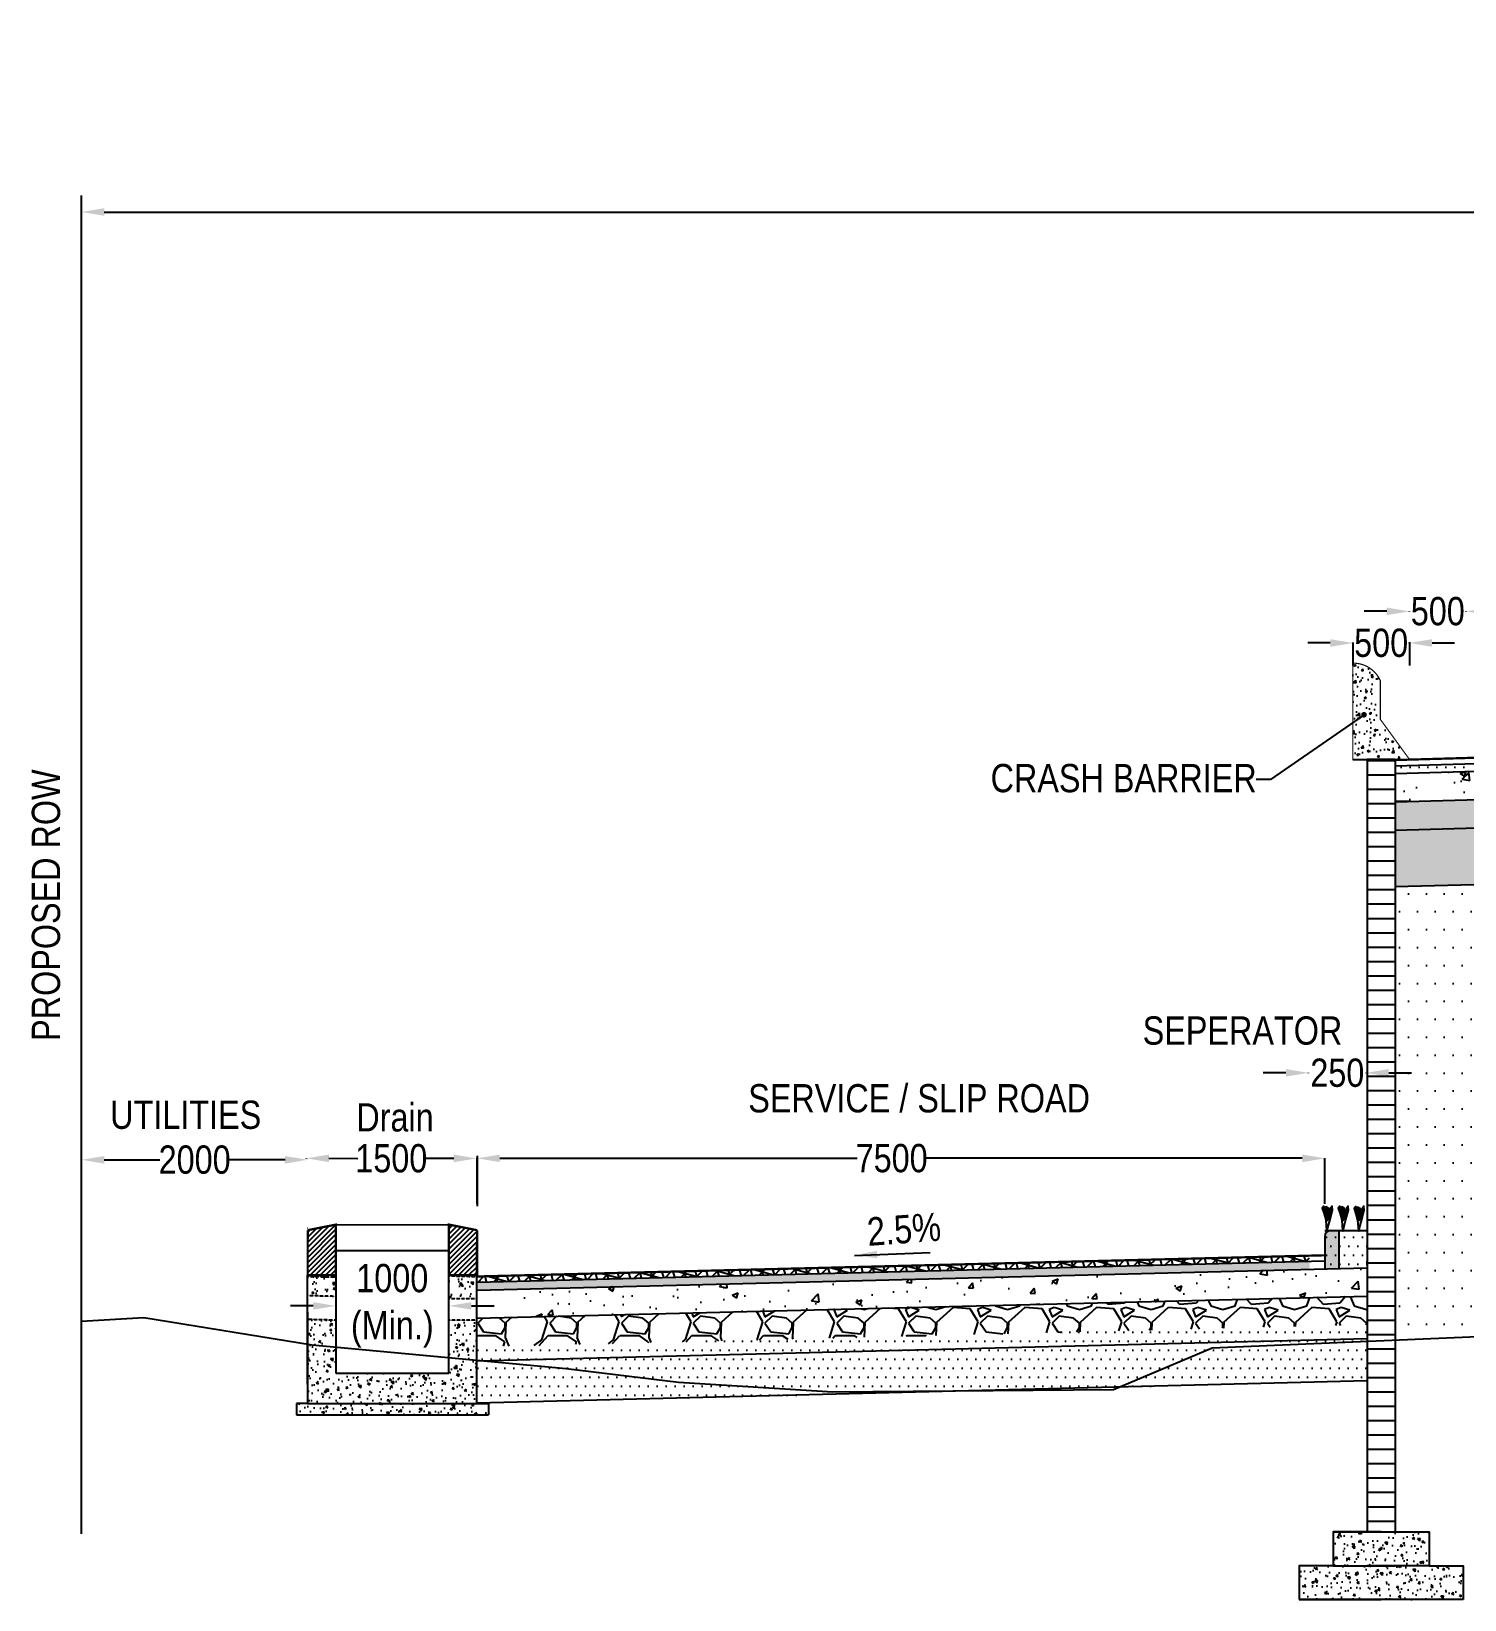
# Model space of a CAD drawing. Header units: millimetres. Extents: x 207528 to 778454, y -364692 to 101323.
# Drawn here: x 315355 to 328036, y 24029 to 37909 of the extents above; entities that cross this region are included whole.
import ezdxf

# ---------------------------------------------------------------- set-up
doc = ezdxf.new("R2010")
doc.units = ezdxf.units.MM
doc.linetypes.add('DASHED2', pattern=[0.375, 0.25, -0.125])
for name, color, linetype in [('Dim', 253, 'Continuous'), ('Dimension', 253, 'Continuous'), ('hatch', 253, 'Continuous'), ('Proposed ROW', 241, 'MNEW')]:
    doc.layers.add(name, color=color, linetype=linetype)
doc.styles.add('DIM', font='ARIALN.TTF', dxfattribs={"height": 250})
doc.styles.get("Standard").update_dxf_attribs({"font": 'arial.ttf'})
doc.styles.add('STRIP PLAN STYLE', font='ARIALN.TTF')
doc.linetypes.add('MNEW', pattern='A,26.152623,-1.048632,["PROW",Standard,S=1.75,R=0,X=0,Y=-0.975095],-7.693777,26.152623', length=61.047655)
doc.dimstyles.new('DIM', dxfattribs={"dimtxt": 250, "dimasz": 200, "dimexe": 0.18, "dimexo": 0.0625, "dimgap": 0.09, "dimtad": 0, "dimtih": 1, "dimtoh": 1, "dimdec": 0, "dimzin": 0, "dimdsep": 46, "dimtxsty": 'DIM', "dimcen": 0.09, "dimclrd": 256, "dimclrt": 7, "dimadec": 0, "dimazin": 0, "dimtfac": 1, "dimtdec": 0, "dimtofl": 0, "dimtmove": 0, "dimatfit": 3, "dimfxl": 1, "dimtolj": 1, "dimtzin": 0, "dimarcsym": 0})
doc.dimstyles.new('new', dxfattribs={"dimtxt": 150, "dimasz": 150, "dimexe": 100, "dimexo": 0.1, "dimgap": 0.09, "dimtad": 0, "dimtih": 1, "dimtoh": 1, "dimdec": 0, "dimzin": 0, "dimdsep": 46, "dimtxsty": 'DIM', "dimcen": 0.09, "dimclrd": 256, "dimclrt": 252, "dimadec": 0, "dimazin": 0, "dimtfac": 1, "dimtdec": 0, "dimtofl": 0, "dimtmove": 0, "dimatfit": 3, "dimfxl": 1, "dimtolj": 1, "dimtzin": 0, "dimlwd": -1, "dimarcsym": 0})

# ---------------------------------------------------------------- blocks, each defined once
blk = doc.blocks.new('*D36')
at = {"layer": 'Defpoints', "color": 0, "transparency": 16777216}
for p in [(327048, 32496), (327048, 32399), (327548, 32399)]:
    blk.add_point(p, dxfattribs=at)
at = {"layer": 'Dim', "lineweight": -2, "transparency": 16777216}
for p, q in [((326848, 32496), (326648, 32496)), ((327748, 32496), (327948, 32496))]:
    blk.add_line(p, q, dxfattribs=at)
at = {"layer": 'Dim', "color": 0, "lineweight": -2, "transparency": 16777216}
for p, q in [((327048, 32494), (327048, 32496)), ((327548, 32494), (327548, 32496))]:
    blk.add_line(p, q, dxfattribs=at)
at = {"layer": 'Dim', "transparency": 16777216}
for points in [[(326848, 32529), (326848, 32462), (327048, 32496)], [(327748, 32529), (327748, 32462), (327548, 32496)]]:
    blk.add_solid(points, dxfattribs=at)
at = {"layer": 'Dim', "color": 7, "transparency": 16777216, "insert": (327298, 32496), "char_height": 250, "attachment_point": 5, "style": 'DIM'}
blk.add_mtext('\\A1;500', dxfattribs=at)
blk = doc.blocks.new('*D38')
at = {"layer": 'Defpoints', "color": 0, "transparency": 16777216}
for p in [(327548, 32776), (327548, 32502), (328050, 32502)]:
    blk.add_point(p, dxfattribs=at)
at = {"layer": 'Dim', "lineweight": -2, "transparency": 16777216}
for p, q in [((327348, 32776), (327148, 32776)), ((328250, 32776), (328450, 32776))]:
    blk.add_line(p, q, dxfattribs=at)
at = {"layer": 'Dim', "color": 0, "lineweight": -2, "transparency": 16777216}
for p, q in [((327548, 32775), (327548, 32776)), ((328050, 32775), (328050, 32776))]:
    blk.add_line(p, q, dxfattribs=at)
at = {"layer": 'Dim', "transparency": 16777216}
for points in [[(327348, 32809), (327348, 32742), (327548, 32776)], [(328250, 32809), (328250, 32742), (328050, 32776)]]:
    blk.add_solid(points, dxfattribs=at)
at = {"layer": 'Dim', "color": 7, "transparency": 16777216, "insert": (327799, 32776), "char_height": 250, "attachment_point": 5, "style": 'DIM'}
blk.add_mtext('\\A1;500', dxfattribs=at)
blk = doc.blocks.new('*D37')
at = {"layer": 'Defpoints', "color": 0, "transparency": 16777216}
for p in [(360800, 36310), (315800, 36043), (360800, 36046)]:
    blk.add_point(p, dxfattribs=at)
at = {"layer": 'Dim', "color": 0, "lineweight": -2, "transparency": 16777216}
for p, q in [((315800, 36043), (315800, 36311)), ((360800, 36046), (360800, 36311))]:
    blk.add_line(p, q, dxfattribs=at)
at = {"layer": 'Dim', "lineweight": -2, "transparency": 16777216}
for p, q in [((316000, 36310), (336078, 36310)), ((360600, 36310), (343424, 36310))]:
    blk.add_line(p, q, dxfattribs=at)
at = {"layer": 'Dim', "transparency": 16777216}
for points in [[(316000, 36344), (316000, 36277), (315800, 36310)], [(360600, 36344), (360600, 36277), (360800, 36310)]]:
    blk.add_solid(points, dxfattribs=at)
at = {"layer": 'Dim', "color": 7, "transparency": 16777216, "insert": (339751, 36310), "char_height": 400, "attachment_point": 5, "style": 'STRIP PLAN STYLE'}
blk.add_mtext('\\A1;PROPOSED RIGHT OF WAY (45m)', dxfattribs=at)
blk = doc.blocks.new('*D61')
at = {"layer": 'Defpoints', "color": 0, "transparency": 16777216}
for p in [(327165, 28691), (326655, 28343), (327165, 28343)]:
    blk.add_point(p, dxfattribs=at)
at = {"layer": 'Dim', "lineweight": -2, "transparency": 16777216}
for p, q in [((326455, 28691), (326255, 28691)), ((327365, 28691), (327565, 28691))]:
    blk.add_line(p, q, dxfattribs=at)
at = {"layer": 'Dim', "color": 0, "lineweight": -2, "transparency": 16777216}
for p, q in [((326655, 28690), (326655, 28691)), ((327165, 28690), (327165, 28691))]:
    blk.add_line(p, q, dxfattribs=at)
at = {"layer": 'Dim', "transparency": 16777216}
for points in [[(326455, 28725), (326455, 28658), (326655, 28691)], [(327365, 28725), (327365, 28658), (327165, 28691)]]:
    blk.add_solid(points, dxfattribs=at)
at = {"layer": 'Dim', "color": 7, "transparency": 16777216, "insert": (326910, 28691), "char_height": 250, "attachment_point": 5, "style": 'DIM'}
blk.add_mtext('\\A1;250', dxfattribs=at)
blk = doc.blocks.new('*D62')
at = {"layer": 'Defpoints', "color": 0, "transparency": 16777216}
for p in [(319300, 27935), (319300, 27532), (326800, 27532)]:
    blk.add_point(p, dxfattribs=at)
at = {"layer": 'Dim', "color": 0, "lineweight": -2, "transparency": 16777216}
for p, q in [((319300, 27533), (319300, 27935)), ((326800, 27533), (326800, 27935))]:
    blk.add_line(p, q, dxfattribs=at)
at = {"layer": 'Dim', "lineweight": -2, "transparency": 16777216}
for p, q in [((319500, 27935), (322662, 27935)), ((326600, 27935), (323272, 27935))]:
    blk.add_line(p, q, dxfattribs=at)
at = {"layer": 'Dim', "transparency": 16777216}
for points in [[(319500, 27968), (319500, 27901), (319300, 27935)], [(326600, 27968), (326600, 27901), (326800, 27935)]]:
    blk.add_solid(points, dxfattribs=at)
at = {"layer": 'Dim', "color": 7, "transparency": 16777216, "insert": (322967, 27935), "char_height": 250, "attachment_point": 5, "style": 'DIM'}
blk.add_mtext('\\A1;7500', dxfattribs=at)
blk = doc.blocks.new('*D64')
at = {"layer": 'Defpoints', "color": 0, "transparency": 16777216}
for p in [(319049, 26629), (318049, 26148), (319049, 26148)]:
    blk.add_point(p, dxfattribs=at)
at = {"layer": 'Dim', "lineweight": -2, "transparency": 16777216}
for p, q in [((317849, 26629), (317649, 26629)), ((319249, 26629), (319449, 26629))]:
    blk.add_line(p, q, dxfattribs=at)
at = {"layer": 'Dim', "color": 0, "lineweight": -2, "transparency": 16777216}
for p, q in [((318049, 26628), (318049, 26629)), ((319049, 26628), (319049, 26629))]:
    blk.add_line(p, q, dxfattribs=at)
at = {"layer": 'Dim', "transparency": 16777216}
for points in [[(317849, 26662), (317849, 26596), (318049, 26629)], [(319249, 26662), (319249, 26596), (319049, 26629)]]:
    blk.add_solid(points, dxfattribs=at)
at = {"layer": 'Dim', "color": 7, "transparency": 16777216, "insert": (318549, 26629), "char_height": 250, "attachment_point": 5, "style": 'DIM'}
blk.add_mtext('\\A1;1000 \\P(Min.)', dxfattribs=at)
blk = doc.blocks.new('*D63')
at = {"layer": 'Defpoints', "color": 0, "transparency": 16777216}
for p in [(317788, 27935), (317788, 27935), (319293, 27934)]:
    blk.add_point(p, dxfattribs=at)
at = {"layer": 'Dimension', "color": 0, "lineweight": -2, "transparency": 16777216}
for p, q in [((317788, 27935), (317788, 27934)), ((319293, 27934), (319293, 27934))]:
    blk.add_line(p, q, dxfattribs=at)
at = {"layer": 'Dimension', "lineweight": -2, "transparency": 16777216}
for p, q in [((317988, 27935), (318244, 27934)), ((319093, 27934), (318836, 27934))]:
    blk.add_line(p, q, dxfattribs=at)
at = {"layer": 'Dimension', "transparency": 16777216}
for points in [[(317988, 27968), (317988, 27901), (317788, 27935)], [(319093, 27968), (319093, 27901), (319293, 27934)]]:
    blk.add_solid(points, dxfattribs=at)
at = {"layer": 'Dimension', "color": 7, "transparency": 16777216, "insert": (318540, 27934), "char_height": 250, "width": 591.23, "attachment_point": 5, "style": 'DIM'}
blk.add_mtext('\\A1;1500', dxfattribs=at)
blk = doc.blocks.new('*D80')
at = {"layer": 'Defpoints', "color": 0, "transparency": 16777216}
for p in [(315800, 27979), (315800, 27922), (317800, 27978)]:
    blk.add_point(p, dxfattribs=at)
at = {"layer": 'Dimension', "color": 0, "lineweight": -2, "transparency": 16777216}
for p, q in [((315800, 27923), (315800, 27921)), ((317800, 27923), (317800, 27921))]:
    blk.add_line(p, q, dxfattribs=at)
at = {"layer": 'Dimension', "lineweight": -2, "transparency": 16777216}
for p, q in [((316000, 27922), (316492, 27922)), ((317600, 27922), (317107, 27922))]:
    blk.add_line(p, q, dxfattribs=at)
at = {"layer": 'Dimension', "transparency": 16777216}
for points in [[(316000, 27955), (316000, 27888), (315800, 27922)], [(317600, 27955), (317600, 27888), (317800, 27922)]]:
    blk.add_solid(points, dxfattribs=at)
at = {"layer": 'Dimension', "color": 7, "transparency": 16777216, "insert": (316800, 27922), "char_height": 250, "attachment_point": 5, "style": 'DIM'}
blk.add_mtext('\\A1;2000', dxfattribs=at)

msp = doc.modelspace()

# ---------------------------------------------------------------- hatches: boundary and pattern name
at = {"ltscale": 0.1}
h = msp.add_hatch(dxfattribs=at)
h.set_pattern_fill('LINE', color=256, scale=40, style=0)
h.set_pattern_definition([(0, (265196.15, 109687.81), (0, 127), [])])
h.paths.add_polyline_path([(327423.1, 31463.5), (327173.1, 31463.5), (327173.1, 26079.7), (327423.1, 26118.6)])
h.paths.add_polyline_path([(327423.1, 26118.6), (327173.1, 26079.7), (327173.1, 24629.1), (327423.1, 24629.1)])
h = msp.add_hatch(color=256)
h.dxf.hatch_style = 1
h.paths.add_polyline_path([(326799.6, 27245.6, -0.4142136), (326849.6, 27295.6), (326922.9, 27295.6), (326922.9, 26959.8), (326799.6, 26956.7)])
h = msp.add_hatch()
h.set_pattern_fill('GOST_GLASS', color=41, scale=5)
h.set_pattern_definition([(45, (225563.4, 13377.908), (42.426407, -4e-15), [25, -35]), (45, (225574.007, 13377.908), (42.426407, -4e-15), [10, -50]), (45, (225563.4, 13388.515), (42.426407, -4e-15), [10, -50])])
h.paths.add_polyline_path([(326663.9, 27023.3), (326663.9, 26953.3), (321084.8, 26813.8), (320838.4, 26833.4), (320440.2, 26867.7)])
h.paths.add_polyline_path([(319299.6, 26839.2), (320440.2, 26867.7), (320838.4, 26833.4), (321084.8, 26813.8), (319299.6, 26769.2)])
at = {"layer": 'Dim'}
h = msp.add_hatch(dxfattribs=at)
h.set_pattern_fill('AR-CONC', color=256)
h.set_pattern_definition([(50, (263196.02, 109650.31), (182.18467, -15.93909), [19.05, -209.55]), (355, (263196.02, 109650.3), (-35.24342, 191.05685), [15.24, -167.6406]), (100.45144, (263211.2, 109648.98), (146.94125, 175.11775), [16.19, -178.09024]), (46.1842, (263196.02, 109701.1), (271.07904, -42.04233), [28.575, -314.325]), (96.63556, (263218.6, 109697.6), (237.4041, 247.4261), [24.285, -267.1356]), (351.18415, (263196.02, 109701.1), (237.4041, 247.4261), [22.86, -251.4597]), (21, (263221.42, 109688.41), (151.6144, -102.2652), [19.05, -209.55]), (326, (263221.42, 109688.4), (61.80203, 184.18797), [15.24, -167.64]), (71.45144, (263234.06, 109679.89), (213.41642, 81.92277), [16.19, -178.08994]), (37.5, (263196.02, 109650.31), (3.088603, 84.55504), [0, -165.608, 0, -170.18, 0, -168.275]), (7.5, (263196.02, 109650.31), (66.81966, 100.180575), [0, -97.028, 0, -161.798, 0, -64.135]), (327.5, (263139.38, 109650.31), (135.590595, -5.728744), [0, -63.5, 0, -198.12, 0, -262.89]), (317.5, (263113.98, 109650.31), (148.12918, 25.42649), [0, -82.55, 0, -131.572, 0, -186.69])])
h.paths.add_polyline_path([(327291.1, 32162), (327284.5, 32175.6), (327264.9, 32207.7), (327247.8, 32229.2), (327223.4, 32253.4), (327183.6, 32281.9), (327150.6, 32298.2), (327117.9, 32309.1), (327079.6, 32316.2), (327048.1, 32317.7), (327048.1, 32259.6), (327048.1, 31463.5), (327549.5, 31476.1), (327290.7, 31820.1)])
h = msp.add_hatch(dxfattribs=at)
h.set_pattern_fill('AR-CONC', color=256, scale=3)
h.set_pattern_definition([(50, (262451.25, 45568.6), (546.554, -47.8173), [57.15, -628.65]), (355, (262451.25, 45568.6), (-105.7303, 573.1705), [45.72, -502.9218]), (100.45144, (262496.8, 45564.6), (440.8237, 525.3533), [48.57, -534.2707]), (46.1842, (262451.25, 45721), (813.237, -126.127), [85.725, -942.975]), (96.6356, (262519, 45710.5), (712.212, 742.278), [72.855, -801.407]), (351.1842, (262451.25, 45721), (712.212, 742.278), [68.58, -754.379]), (21, (262527.45, 45682.9), (454.8432, -306.7956), [57.15, -628.65]), (326, (262527.45, 45682.9), (185.406, 552.564), [45.72, -502.92]), (71.45144, (262565.35, 45657.3), (640.2493, 245.7683), [48.57, -534.27]), (37.5, (262451.25, 45568.6), (9.2658, 253.6651), [0, -496.824, 0, -510.54, 0, -504.825]), (7.5, (262451.25, 45568.6), (200.459, 300.5417), [0, -291.084, 0, -485.394, 0, -192.405]), (327.5, (262281.32, 45568.6), (406.7718, -17.18623), [0, -190.5, 0, -594.36, 0, -788.67]), (317.5, (262205.12, 45568.6), (444.3875, 76.2795), [0, -247.65, 0, -394.716, 0, -560.07])])
h.paths.add_polyline_path([(338299.6, 31652.5), (327423.1, 31340.3), (327423.1, 31168.6), (327423.1, 31093.4), (338299, 31395)])
h = msp.add_hatch(dxfattribs=at)
h.set_pattern_fill('ANSI31', color=256, scale=10)
h.set_pattern_definition([(45, (200617.1, 13551.764), (-22.45064, 22.45064), [])])
h.paths.add_polyline_path([(318049.9, 27182.5), (317800.3, 27161), (317800.1, 26899.8), (318049.9, 26899.9)])
h.paths.add_polyline_path([(318049.9, 27270.1), (318049.8, 27348.5), (317800.4, 27298.9), (317800.3, 27161), (318049.9, 27182.5)])
h = msp.add_hatch(dxfattribs=at)
h.set_pattern_fill('ANSI31', color=256, scale=10)
h.set_pattern_definition([(45, (200717.1, 13551.764), (-22.45064, 22.45064), [])])
edge = h.paths.add_edge_path()
edge.add_line((319300, 27298.8), (319050, 27348.5))
edge.add_line((319050, 27348.5), (319049.9, 27270.1))
edge.add_line((319049.9, 27270.1), (319049.9, 26899.9))
edge.add_line((319049.9, 26899.9), (319299.6, 26899.8))
edge.add_line((319299.6, 26899.8), (319299.4, 27298.9))
h = msp.add_hatch(dxfattribs=at)
h.set_pattern_fill('AR-CONC', color=256, scale=3)
h.set_pattern_definition([(50, (225563.4, 13377.9), (546.554, -47.8173), [57.15, -628.65]), (355, (225563.4, 13377.9), (-105.7303, 573.1705), [45.72, -502.9218]), (100.45144, (225608.95, 13373.9), (440.8237, 525.3533), [48.57, -534.2707]), (46.1842, (225563.4, 13530.3), (813.237, -126.127), [85.725, -942.975]), (96.6356, (225631.2, 13519.8), (712.2124, 742.2784), [72.855, -801.407]), (351.18415, (225563.4, 13530.3), (712.2124, 742.2784), [68.58, -754.379]), (21, (225639.6, 13492.2), (454.8432, -306.7956), [57.15, -628.65]), (326, (225639.6, 13492.2), (185.406, 552.564), [45.72, -502.92]), (71.45144, (225677.5, 13466.64), (640.2493, 245.7683), [48.57, -534.2698]), (37.5, (225563.4, 13377.9), (9.2658, 253.6651), [0, -496.824, 0, -510.54, 0, -504.825]), (7.5, (225563.4, 13377.9), (200.459, 300.5417), [0, -291.084, 0, -485.394, 0, -192.405]), (327.5, (225393.47, 13377.9), (406.7718, -17.18623), [0, -190.5, 0, -594.36, 0, -788.67]), (317.5, (225317.27, 13377.9), (444.3875, 76.2795), [0, -247.65, 0, -394.716, 0, -560.07])])
h.paths.add_polyline_path([(319663.9, 26778.3), (321084.8, 26813.8), (321982.6, 26742.4), (323165.8, 26686.4), (324704.3, 26678.5), (326007, 26739.4), (327173.1, 26757.6), (327173.1, 26706.2), (319663.9, 26528.2)])
h.paths.add_polyline_path([(321084.8, 26813.8), (326663.9, 26953.3), (327173.1, 26966), (327173.1, 26757.6), (326007, 26739.4), (324704.3, 26678.5), (323165.8, 26686.4), (321982.6, 26742.4)])
at = {"layer": 'hatch'}
h = msp.add_hatch(dxfattribs=at)
h.set_pattern_fill('DOTS', scale=50)
h.set_pattern_definition([(0, (263696.15, 45604.43), (39.6875, 79.375), [0, -79.375])])
h.paths.add_polyline_path([(328049.6, 31477.6), (327173.4, 31463.6), (327423.1, 31457.5), (327423.1, 31328.8), (328050.2, 31358.4)])
h = msp.add_hatch(dxfattribs=at)
h.set_pattern_fill('GRAVEL', color=11, scale=25)
h.set_pattern_definition([(228.01279, (262908.45, 46203.592), (-5080, -5715), [85.4304, -8457.621]), (184.96974, (262851.3, 46140.092), (7619.999997, 635.000036), [146.601, -14513.5122]), (132.510447, (262705.25, 46127.392), (6350.000003, -6984.999998), [103.3704, -10233.6807]), (267.27369, (262457.6, 45968.642), (635.000001, 12700), [133.501, -13216.6094]), (292.833654, (262451.25, 45835.292), (-3175, 7620), [130.9084, -12959.952]), (357.27369, (262502.05, 45714.642), (-12700, 635.000001), [133.501, -13216.6094]), (37.69424, (262635.4, 45708.292), (-8254.9999996, -6350.0000005), [176.5484, -17478.279]), (72.25533, (262775.1, 45816.242), (4445.000001, 13969.9999996), [166.68, -16501.314]), (121.429566, (262825.9, 45974.992), (-5080.000001, 8255), [133.9532, -13261.3864]), (175.23636, (262756.05, 46089.29), (6985, -635), [152.9283, -7493.484]), (222.397438, (262603.65, 46101.992), (-7620, -6985), [197.7695, -19579.193]), (138.814075, (263086.25, 45962.29), (-4445, 3810), [67.501, -6682.6415]), (171.469234, (263035.45, 46006.742), (8255, -1269.999999), [128.4205, -12713.6597]), (225, (262908.45, 46025.8), (-9e-14, -635), [89.8023, -808.2233]), (203.19859, (262864, 46101.99), (3175, 1270), [48.3603, -4787.6556]), (291.80141, (262819.55, 46082.94), (-635, 1905), [68.3914, -3351.188]), (30.96376, (262844.95, 46019.44), (1905, 1270), [111.08, -3591.5745]), (161.56505, (262940.2, 46076.6), (1270, -635), [80.322, -1927.7245]), (16.38954, (262451.25, 46082.942), (6350, 1905), [112.522, -11139.7067]), (70.346176, (262559.2, 46114.692), (-2540, -6985), [94.3997, -9345.554]), (293.19859, (262940.2, 46203.59), (-1270, 3175), [96.72, -4739.296]), (343.61046, (262978.3, 46114.692), (-6350, 1905), [112.522, -11139.7067]), (339.44395, (262451.25, 45689.24), (-3175, 1270), [108.509, -5316.9336]), (294.77514, (262552.85, 45651.142), (-3175.000004, 6984.999998), [90.918, -9000.8983]), (66.80141, (262946.55, 45568.59), (1270, 3175), [96.72, -4739.296]), (17.354025, (262984.65, 45657.492), (-8255, -2540), [106.4457, -10538.094]), (69.44395, (262635.4, 45568.59), (-1270, -3175), [54.2544, -5371.188]), (101.30993, (262908.45, 45568.59), (-635, 2540), [32.3787, -3205.4987]), (165.96376, (262902.1, 45600.34), (1905, -635), [130.9084, -2487.2636]), (186.009006, (262775.1, 45632.092), (6350, 635), [121.3167, -12010.341]), (303.69007, (262844.95, 45962.3), (-635, 1270), [91.581, -2197.944]), (353.157227, (262895.75, 45886.092), (10795, -1269.9999994), [159.889, -15829.0023]), (60.9454, (263054.5, 45867.04), (-2540, -4445), [65.377, -6472.348]), (90, (263086.25, 45924.2), (-635, 635), [38.1, -596.9]), (120.25644, (262762.4, 45651.142), (2540, -4445), [88.2167, -8733.485]), (48.01279, (262717.95, 45727.342), (5080, 5715), [170.8607, -8372.1905]), (0, (262832.25, 45854.34), (635, 635), [165.1, -469.9]), (325.304846, (262997.35, 45854.342), (6350.000002, -4444.999997), [100.4024, -9939.829]), (254.0546, (263079.9, 45797.19), (-635, -2540), [92.4573, -4530.4125]), (207.645975, (263054.5, 45708.292), (-12065, -6349.999999), [150.5363, -14903.116]), (175.42608, (262921.15, 45638.442), (-8255, 635), [159.2574, -15766.4616])])
h.paths.add_polyline_path([(338299, 31144.9), (338299, 31395), (327423.1, 31093.4), (327423.1, 30973.6), (327423.1, 30839.4)])
h = msp.add_hatch(dxfattribs=at)
h.set_pattern_fill('DOTS', color=25, scale=50)
h.set_pattern_definition([(0, (262451.25, 45568.59), (39.6875, 79.375), [0, -79.375])])
h.paths.add_polyline_path([(338299, 31144.9), (327423.1, 30839.4), (327423.1, 30339.2), (338299, 30644.7)])
h = msp.add_hatch(dxfattribs=at)
h.set_pattern_fill('DOTS', scale=100)
h.set_pattern_definition([(0, (262451.25, 109651.97), (79.375, 158.75), [0, -158.75])])
h.paths.add_polyline_path([(338299, 30644.7), (327423.1, 30339.2), (327423.1, 26326.6), (326911.5, 26304.9), (328980.6, 26392.5), (332397.8, 26675.5), (338299, 26849.9)])
h = msp.add_hatch(dxfattribs=at)
h.set_pattern_fill('DOTS', color=25, scale=50)
h.set_pattern_definition([(0, (-990771.345, 121614.37), (39.6875, 79.375), [0, -79.375])])
h.paths.add_polyline_path([(326787.1, 26956.4), (327172.5, 26966.1), (327172.5, 27292.2), (326787.1, 27292.2)])
h = msp.add_hatch(dxfattribs=at)
h.set_pattern_fill('NET3', color=256, scale=30, angle=45)
h.set_pattern_definition([(45, (225563.4, 13377.91), (-67.35192, 67.35192), []), (105, (225563.4, 13377.91), (-92.004435, -24.65251), []), (165, (225563.4, 13377.91), (-24.65251, -92.004435), [])])
h.paths.add_polyline_path([(319299.6, 26889.2), (319990.2, 26906.5), (320440.2, 26867.7), (319299.6, 26839.2)])
h.paths.add_polyline_path([(326663.9, 27073.3), (326663.9, 27023.3), (320440.2, 26867.7), (319990.2, 26906.5)])
h = msp.add_hatch(dxfattribs=at)
h.set_pattern_fill('AR-CONC', color=256, angle=90)
h.set_pattern_definition([(140, (200717.1, 13551.76), (15.93909, 182.18467), [19.05, -209.55]), (85, (200717.1, 13551.76), (-191.05685, -35.24342), [15.24, -167.64058]), (190.45144, (200718.43, 13566.95), (-175.11775, 146.94125), [16.19, -178.09024]), (136.1842, (200666.3, 13551.76), (42.04233, 271.07904), [28.575, -314.325]), (186.63556, (200669.8, 13574.35), (-247.4261, 237.40413), [24.285, -267.1356]), (81.18415, (200666.3, 13551.76), (-247.4261, 237.40413), [22.85997, -251.4597]), (111, (200679, 13577.16), (102.2652, 151.6144), [19.05, -209.55]), (56, (200679, 13577.16), (-184.18797, 61.80203), [15.24, -167.64]), (161.45145, (200687.52, 13589.8), (-81.92277, 213.41642), [16.19, -178.08994]), (127.5, (200717.1, 13551.764), (-84.55504, 3.088603), [0, -165.608, 0, -170.18, 0, -168.275]), (97.5, (200717.1, 13551.76), (-100.180575, 66.81966), [0, -97.028, 0, -161.798, 0, -64.135]), (57.5, (200717.1, 13495.12), (5.728744, 135.590595), [0, -63.5, 0, -198.12, 0, -262.89]), (47.5, (200717.1, 13469.72), (-25.42649, 148.12918), [0, -82.55, 0, -131.572, 0, -186.69])])
h.paths.add_polyline_path([(319293.8, 26502.8), (319049.8, 26502.7), (319049.9, 26032.3), (318049.9, 26032.3), (318049.5, 26502.2), (317799.6, 26508.4), (317799.6, 25764.8), (319293.6, 25764.8)])
h.paths.add_polyline_path([(318049.9, 26899.9), (317799.9, 26899.8), (317800.6, 26718.9), (318047.1, 26712.7)])
h.paths.add_polyline_path([(319293.8, 26899.8), (319049.9, 26899.9), (319049.9, 26691.9), (319293.8, 26691.9)])
h.paths.add_polyline_path([(319399.8, 25764.7), (319322.3, 25764.7), (319293.8, 25764.8), (319293.6, 25764.8), (317799.6, 25764.8), (317695.3, 25767.1), (317699.9, 25664.7), (319399.8, 25664.7)])
h = msp.add_hatch(dxfattribs=at)
h.set_pattern_fill('GRAVEL', color=11, scale=25)
h.set_pattern_definition([(228.01279, (226020.6, 14012.91), (-5080, -5715), [85.4304, -8457.621]), (184.96974, (225963.45, 13949.408), (7619.999997, 635.000036), [146.6012, -14513.5122]), (132.510447, (225817.4, 13936.71), (6350.000003, -6984.999998), [103.3704, -10233.6807]), (267.27369, (225569.75, 13777.958), (635.000001, 12700), [133.501, -13216.6094]), (292.833654, (225563.4, 13644.608), (-3175, 7620), [130.9084, -12959.952]), (357.27369, (225614.2, 13523.958), (-12700, 635.000001), [133.501, -13216.6094]), (37.69424, (225747.55, 13517.608), (-8254.9999996, -6350.0000005), [176.5484, -17478.2788]), (72.255328, (225887.25, 13625.558), (4445.000001, 13969.9999996), [166.68, -16501.314]), (121.429566, (225938.05, 13784.308), (-5080.000001, 8255), [133.9532, -13261.3864]), (175.23636, (225868.2, 13898.61), (6985, -635), [152.9283, -7493.4842]), (222.397438, (225715.8, 13911.308), (-7619.9999998, -6985.0000003), [197.7695, -19579.193]), (138.814075, (226198.4, 13771.61), (-4445, 3810), [67.501, -6682.6415]), (171.469234, (226147.6, 13816.058), (8255, -1269.999999), [128.4205, -12713.6597]), (225, (226020.6, 13835.1), (-9e-14, -635), [89.8023, -808.2233]), (203.19859, (225976.15, 13911.31), (3175, 1270), [48.3603, -4787.6556]), (291.80141, (225931.7, 13892.26), (-635, 1905), [68.3914, -3351.1882]), (30.96376, (225957.1, 13828.76), (1905, 1270), [111.08, -3591.5745]), (161.56505, (226052.35, 13885.9), (1270, -635), [80.3218, -1927.7245]), (16.38954, (225563.4, 13892.258), (6350, 1905), [112.522, -11139.7067]), (70.346176, (225671.35, 13924.01), (-2540, -6985), [94.3997, -9345.554]), (293.19859, (226052.35, 14012.91), (-1270, 3175), [96.72, -4739.296]), (343.61046, (226090.45, 13924.008), (-6350, 1905), [112.522, -11139.7067]), (339.443955, (225563.4, 13498.56), (-3175, 1270), [108.5088, -5316.9336]), (294.77514, (225665, 13460.46), (-3175.000004, 6984.999998), [90.918, -9000.8983]), (66.80141, (226058.7, 13377.91), (1270, 3175), [96.72, -4739.296]), (17.354025, (226096.8, 13466.81), (-8255, -2540), [106.4457, -10538.094]), (69.443955, (225747.55, 13377.91), (-1270, -3175), [54.2544, -5371.188]), (101.30993, (226020.6, 13377.91), (-635, 2540), [32.3787, -3205.4987]), (165.96376, (226014.25, 13409.66), (1905, -635), [130.9084, -2487.2636]), (186.009006, (225887.25, 13441.408), (6350, 635), [121.3167, -12010.3412]), (303.69007, (225957.1, 13771.6), (-635, 1270), [91.581, -2197.944]), (353.157227, (226007.9, 13695.408), (10795, -1269.9999994), [159.8892, -15829.0023]), (60.945396, (226166.65, 13676.36), (-2540, -4445), [65.377, -6472.348]), (90, (226198.4, 13733.5), (-635, 635), [38.1, -596.9]), (120.256437, (225874.55, 13460.46), (2540, -4445), [88.2167, -8733.4852]), (48.01279, (225830.1, 13536.66), (5080, 5715), [170.8607, -8372.1905]), (0, (225944.4, 13663.66), (635, 635), [165.1, -469.9]), (325.304846, (226109.5, 13663.66), (6350.000002, -4444.999997), [100.4024, -9939.8292]), (254.0546, (226192.05, 13606.51), (-635, -2540), [92.4573, -4530.4125]), (207.645975, (226166.65, 13517.608), (-12065.0000004, -6349.999999), [150.5363, -14903.116]), (175.42608, (226033.3, 13447.758), (-8255, 635), [159.2574, -15766.4616])])
h.paths.add_polyline_path([(319299.6, 26519.1), (326783.8, 26706.2), (327173.1, 26716), (327173.1, 26462.4), (319299.6, 26265.4)])
h = msp.add_hatch(dxfattribs=at)
h.set_pattern_fill('DOTS', color=25, scale=50)
h.set_pattern_definition([(0, (225563.4, 13377.91), (39.6875, 79.375), [0, -79.375])])
h.paths.add_polyline_path([(319299.6, 26265.4), (327033.8, 26462.4), (327173.1, 26462.4), (327173.1, 25965.7), (319299.6, 25768.9)])
h = msp.add_hatch(dxfattribs=at)
h.set_pattern_fill('AR-CONC', color=256, angle=90)
h.set_pattern_definition([(140, (265571.15, 109687.81), (15.93909, 182.18467), [19.05, -209.55]), (85, (265571.15, 109687.81), (-191.05685, -35.24342), [15.24, -167.6406]), (190.45144, (265572.48, 109703), (-175.11775, 146.94125), [16.19, -178.09024]), (136.1842, (265520.35, 109687.81), (42.04233, 271.07904), [28.575, -314.325]), (186.63556, (265523.85, 109710.4), (-247.4261, 237.40413), [24.285, -267.1356]), (81.18415, (265520.35, 109687.8), (-247.4261, 237.4041), [22.86, -251.4597]), (111, (265533.05, 109713.21), (102.2652, 151.6144), [19.05, -209.55]), (56, (265533.05, 109713.21), (-184.18797, 61.80203), [15.24, -167.64]), (161.45145, (265541.57, 109725.85), (-81.92277, 213.41642), [16.19, -178.08994]), (127.5, (265571.15, 109687.81), (-84.55504, 3.088603), [0, -165.608, 0, -170.18, 0, -168.275]), (97.5, (265571.15, 109687.81), (-100.180575, 66.81966), [0, -97.028, 0, -161.798, 0, -64.135]), (57.5, (265571.15, 109631.17), (5.728744, 135.590595), [0, -63.5, 0, -198.12, 0, -262.89]), (47.5, (265571.15, 109605.77), (-25.42649, 148.12918), [0, -82.55, 0, -131.572, 0, -186.69])])
h.paths.add_polyline_path([(327723.1, 24629.1), (326873.1, 24629.1), (326873.1, 24329.1), (327298.1, 24329.1), (327423.1, 24329.1), (327723.1, 24329.1)])
h.paths.add_polyline_path([(328023.1, 24329.1), (327723.1, 24329.1), (327423.1, 24329.1), (327298.1, 24329.1), (326873.1, 24329.1), (326573.1, 24329.1), (326573.1, 24029.1), (328023.1, 24029.1)])

# ---------------------------------------------------------------- linework, layer by layer
for p, q in [((327173.1, 31463.5), (327173.1, 24629.1)), ((327423.1, 31463.5), (327423.1, 24629.1)), ((327423.1, 30339.2), (338299, 30644.7)), ((327172.5, 27292.2), (326799.6, 27292.2)), ((326799.6, 27245.6), (326799.6, 26956.7)), ((317799.9, 25936), (317799.9, 26899.9)), ((318049.9, 26899.9), (318049.9, 26032.3)), ((319049.9, 26032.3), (319049.9, 26899.9)), ((318049.9, 26032.3), (319049.9, 26032.3)), ((317799.9, 25764.8), (317699.9, 25764.8)), ((317699.9, 25764.8), (317699.9, 25664.7)), ((317799.9, 25764.8), (319299.8, 25764.8)), ((317699.9, 25664.7), (319399.8, 25664.7))]:
    msp.add_line(p, q)
at = {"const_width": 10}
msp.add_lwpolyline([(327291.1, 32162, 0.2994805), (327048.1, 32317.7), (327048.1, 31463.5), (327549.8, 31463.6), (327290.7, 31820.1), (327291.1, 32162), (327284.5, 32175.6), (327264.9, 32207.7), (327247.8, 32229.2), (327223.4, 32253.4), (327183.6, 32281.9), (327150.6, 32298.2), (327117.9, 32309.1), (327079.6, 32316.2), (327048.1, 32317.7)], format="xyb", dxfattribs=at)
for points, const_width in [([(338299.6, 31772.6), (327423.1, 31459.9)], 20), ([(327548.1, 31463.5), (327048.1, 31463.5)], 20), ([(319293.1, 27223.3), (319293.1, 26859.4)], 10), ([(319299.6, 26889.2), (326799.6, 27076.7)], 20)]:
    msp.add_lwpolyline(points, dxfattribs=dict(const_width=const_width))
for points in [[(327423.1, 31409.5), (338299.6, 31722.7)], [(327423.1, 31340.3), (338299.6, 31652.5)], [(327423.1, 31089.1), (338299, 31395)], [(327423.1, 30839.4), (338299, 31144.9)], [(327548.1, 31093.4), (327423.1, 31093.4)], [(318049.8, 27346.9), (319050, 27348.5)], [(317797, 27316.8), (317797.4, 27316.8)], [(326922.9, 27295.6), (326922.9, 26961.5)], [(318049.9, 27118.5), (319050, 27118.5)], [(319293.1, 27172.8), (319293.1, 26222.8)], [(319293.8, 26970.4), (319293.8, 25764.8)], [(319299.6, 26839.2), (326799.6, 27026.7)], [(319299.6, 26769.2), (327173.1, 26966)], [(327173.1, 26996.4), (327173.1, 27025.3)], [(319299.6, 26519.1), (327173.1, 26716)], [(317799.6, 26573), (317799.6, 26322.9)], [(317799.6, 26407.5), (317799.6, 25764.8)], [(319299.6, 26143.8), (327173.1, 26340.6)], [(327173.1, 25965.7), (319299.6, 25768.9)], [(319299.8, 25764.7), (319399.8, 25764.7), (319399.8, 25664.7)], [(327173.1, 24629.1), (326873.1, 24629.1), (326873.1, 24329.1)], [(326873.1, 24629.1), (327723.1, 24629.1), (327723.1, 24329.1)], [(326873.1, 24329.1), (326573.1, 24329.1), (326573.1, 24029.1)], [(326873.1, 24329.1), (327298.1, 24329.1)], [(327723.1, 24329.1), (327298.1, 24329.1)], [(327298.1, 24329.1), (327423.1, 24329.1)], [(327723.1, 24329.1), (328023.1, 24329.1), (328023.1, 24029.1)], [(328023.1, 24029.1), (326573.1, 24029.1)]]:
    msp.add_lwpolyline(points)
at = {"color": 114, "true_color": 0x139b48}
for points in [[(326821.3, 27293.4), (326826.9, 27321.4), (326845.5, 27393.6), (326866.6, 27475.9), (326864.2, 27511.6), (326849.7, 27489.6), (326831.2, 27397.7), (326832.4, 27453.2), (326833.9, 27489.7), (326807.7, 27504.8), (326819.4, 27467.6), (326810.3, 27429.1), (326822, 27385), (326801.5, 27475.9), (326791.8, 27510.4), (326777.4, 27493.2), (326793.1, 27444.3), (326808.9, 27389.2), (326815.5, 27294.1), (326821.3, 27293.4)], [(326962.4, 27293.4), (326968, 27321.4), (326986.7, 27393.6), (327007.8, 27475.9), (327005.3, 27511.6), (326990.8, 27489.6), (326972.3, 27397.7), (326973.6, 27453.2), (326975, 27489.7), (326948.8, 27504.8), (326960.5, 27467.6), (326951.5, 27429.1), (326963.1, 27385), (326942.6, 27475.9), (326933, 27510.4), (326918.5, 27493.2), (326934.3, 27444.3), (326950.1, 27389.2), (326956.7, 27294.1), (326962.4, 27293.4)], [(327101.9, 27292.2), (327107.5, 27320.2), (327126.1, 27392.3), (327147.2, 27474.7), (327144.8, 27510.4), (327130.3, 27488.4), (327111.8, 27396.4), (327113, 27451.9), (327114.5, 27488.4), (327088.3, 27503.6), (327100, 27466.4), (327090.9, 27427.9), (327102.6, 27383.8), (327082, 27474.7), (327072.4, 27509.1), (327057.9, 27491.9), (327073.7, 27443), (327089.5, 27387.9), (327096.1, 27292.8), (327101.9, 27292.2)]]:
    msp.add_lwpolyline(points, dxfattribs=at)
for points in [[(317799.8, 27298.8, 20, 20, 0), (317799.8, 27298.8, 20, 20, 0), (318049.8, 27348.5, 20, 20, 0), (318049.9, 27270.1, 20, 20, 0), (318049.9, 26899.9, 20, 20, 0), (317800.1, 26899.8, 20, 20, 0), (317800.4, 27298.9, 0, 0, 0)], [(319300, 27298.8, 20, 20, 0), (319300, 27298.8, 20, 20, 0), (319050, 27348.5, 20, 20, 0), (319049.9, 27270.1, 20, 20, 0), (319049.9, 26899.9, 20, 20, 0), (319299.6, 26899.8, 20, 20, 0), (319299.4, 27298.9, 0, 0, 0)]]:
    msp.add_lwpolyline(points, format="xyseb")
at = {"linetype": 'DASHED2', "ltscale": 2}
for points in [[(318047, 26881.4), (317797, 26887.7)], [(319293.8, 26885.8), (319043.8, 26892.1)], [(318047.1, 26712.7), (317797.1, 26719)], [(319293.1, 26691.9), (319049.9, 26691.9)], [(318049.5, 26502.2), (317799.5, 26508.4)], [(319293.8, 26502.8), (319049.9, 26502.9)]]:
    msp.add_lwpolyline(points, dxfattribs=at)
msp.add_arc((326849.6, 27245.6), 50, 90, 180)
at = {"layer": 'Dim'}
for points in [[(327048.1, 32501.3), (327048.1, 32296.8)], [(327548.1, 32501.5), (327548.1, 32297)], [(327548.3, 32501.7), (327548.3, 32297.2)], [(327423.1, 31463.5), (327173.1, 31463.5)], [(319302.3, 27512.8), (319302.3, 27956.1)], [(317799.6, 26573), (317799.6, 26899.9)], [(327298.1, 24629.1), (327173.1, 24629.1)], [(327298.1, 24629.1), (327423.1, 24629.1)], [(327298.1, 24329.1), (327173.1, 24329.1)], [(326573.1, 24029.1), (327298.1, 24029.1)]]:
    msp.add_lwpolyline(points, dxfattribs=at)
at = {"layer": 'Dimension', "linetype": 'Continuous', "ltscale": 10, "flags": 128}
msp.add_lwpolyline([(315799.6, 26493.2), (316350.1, 26526.4), (317838.7, 26285.1), (320088.6, 26075.1), (321080.8, 25954.6), (322446.7, 25867.9), (324929.1, 25888.4), (325804.1, 26258), (328980.6, 26392.5), (332397.8, 26675.5), (338299, 26849.9)], dxfattribs=at)
at = {"layer": 'Proposed ROW', "lineweight": -3, "ltscale": 3, "flags": 128}
msp.add_lwpolyline([(315799.6, 24612.9), (315799.6, 36455.7)], dxfattribs=at)

# ---------------------------------------------------------------- texts
at = {"layer": 'Dim', "color": 7, "char_height": 250, "attachment_point": 5, "style": 'DIM'}
for s, insert, rotation in [('PROPOSED ROW', (315486, 30175.7), 90), ('2.5%', (323075.8, 27306.2), 4.21364)]:
    msp.add_mtext_dynamic_manual_height_columns(s, width=5325.312, gutter_width=1250, heights=[0], dxfattribs=dict(at, insert=insert, rotation=rotation))
at = {"layer": 'Dim', "color": 7, "insert": (325019.4, 31298.2), "char_height": 250, "attachment_point": 5, "style": 'DIM'}
msp.add_mtext_dynamic_manual_height_columns('CRASH BARRIER', width=5325.312, gutter_width=1250, heights=[0], dxfattribs=at)
at = {"layer": 'Dim', "char_height": 250, "attachment_point": 5, "style": 'DIM'}
for s, insert in [('SEPERATOR', (326070.8, 29064.3)), ('SERVICE / SLIP ROAD', (323209.9, 28464.7)), ('UTILITIES', (316721, 28318.9)), ('Drain', (318572.8, 28295.8))]:
    msp.add_mtext_dynamic_manual_height_columns(s, width=5325.312, gutter_width=1250, heights=[0], dxfattribs=dict(at, insert=insert))

# ---------------------------------------------------------------- dimensions: what is measured, and where the dimension line sits
at = {"layer": 'Dim'}
dim = msp.add_linear_dim(base=(360799.6, 36310.5), p1=(315799.6, 36043.4), p2=(360799.6, 36045.6), text='PROPOSED RIGHT OF WAY (45m)', dimstyle='DIM', override={"dimtxt": 400, "dimtxsty": 'STRIP PLAN STYLE'}, dxfattribs=at)
dim.commit()
dim.dimension.update_dxf_attribs({"geometry": '*D37', "text_midpoint": (339750.8, 36310.5), "dimtype": 160})
dim = msp.add_aligned_dim(p1=(328049.6, 32501.9), p2=(327548.3, 32501.9), distance=-273.9, text='500', dimstyle='DIM', override={"dimfxl": 1.25, "dimfxlon": 1}, dxfattribs=at)
dim.commit()
dim.dimension.update_dxf_attribs({"geometry": '*D38', "text_midpoint": (327798.9, 32775.8)})
dim = msp.add_linear_dim(base=(327048.1, 32495.6), p1=(327548.1, 32399.1), p2=(327048.1, 32399.1), angle=180, dimstyle='DIM', override={"dimfxl": 1.25, "dimfxlon": 1}, dxfattribs=at)
dim.commit()
dim.dimension.update_dxf_attribs({"geometry": '*D36', "text_midpoint": (327298.1, 32495.6), "dimtype": 161})
for base, p1, p2, text, picture, middle in [((327165.3, 28691.2), (326655, 28343.4), (327165.3, 28343.4), '250', '*D61', (326910.1, 28691.2)), ((319049.4, 26629.1), (318049.4, 26147.6), (319049.4, 26147.6), '1000 \\P(Min.)', '*D64', (318549.4, 26629.1))]:
    dim = msp.add_linear_dim(base=base, p1=p1, p2=p2, angle=0, text=text, dimstyle='DIM', override={"dimfxl": 1.25, "dimfxlon": 1}, dxfattribs=at)
    dim.commit()
    dim.dimension.update_dxf_attribs({"geometry": picture, "text_midpoint": middle, "dimtype": 161})
dim = msp.add_linear_dim(base=(319299.6, 27934.6), p1=(326799.6, 27532.5), p2=(319299.6, 27532.5), angle=180, text='7500', dimstyle='DIM', dxfattribs=at)
dim.commit()
dim.dimension.update_dxf_attribs({"geometry": '*D62', "text_midpoint": (322967.3, 27934.6), "dimtype": 161})
at = {"layer": 'Dimension'}
dim = msp.add_linear_dim(base=(315799.6, 27921.6), p1=(317799.6, 27977.8), p2=(315799.6, 27979), text='2000', dimstyle='DIM', override={"dimfxl": 1.25, "dimfxlon": 1}, dxfattribs=at)
dim.commit()
dim.dimension.update_dxf_attribs({"geometry": '*D80', "text_midpoint": (316799.6, 27921.6)})
dim = msp.add_aligned_dim(p1=(319292.6, 27934.2), p2=(317788, 27934.6), distance=0, text='1500', dimstyle='DIM', dxfattribs=at)
dim.commit()
dim.dimension.update_dxf_attribs({"geometry": '*D63', "text_midpoint": (318540.3, 27934.4)})

# ---------------------------------------------------------------- leaders
at = {"layer": 'Dim'}
msp.add_leader([(322638.6, 27075.7), (323308.1, 27101.8)], dimstyle='DIM', dxfattribs=at)
at = {"layer": 'Dimension'}
msp.add_leader([(327146.2, 31860.6), (326320, 31286.9), (326191.2, 31286.9)], dimstyle='new', override={"dimasz": 50, "dimclrd": 256, "dimldrblk": 'Dot'}, dxfattribs=at)

doc.saveas('drawing.dxf')
